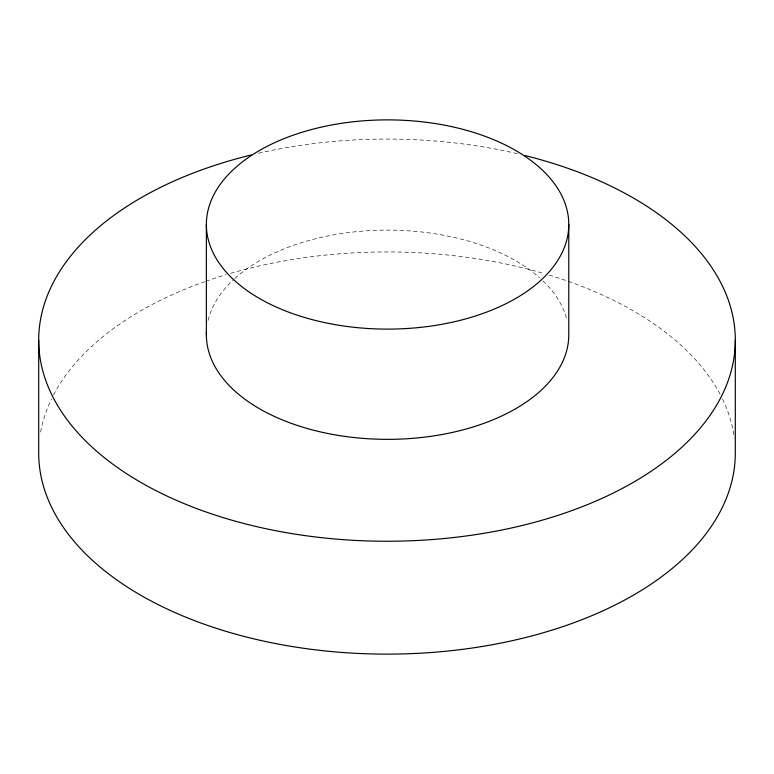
<?xml version="1.0" encoding="UTF-8"?>
<svg xmlns="http://www.w3.org/2000/svg" width="774" height="774" viewBox="0 0 774 774"><rect width="100%" height="100%" fill="white"/><g stroke="black" fill="none" stroke-linecap="round" stroke-linejoin="round"><path stroke-width="0.58" stroke-dasharray="3.87 2.9" d="M40.606 432.047A348.3 201.085 0 0 1 51.519 398.978M53.541 394.963A348.3 201.085 0 0 1 204.607 281.717M205.778 281.31A348.3 201.085 0 0 1 226.085 274.693M230.594 273.357A348.3 201.085 0 0 1 544.538 273.686M549.037 275.031A348.3 201.085 0 0 1 720.459 394.963M722.481 398.978A348.3 201.085 0 0 1 734.313 437.891M258.429 153.271A348.3 201.085 0 0 1 519.112 154.094M208.061 320.484A181.203 104.616 0 0 1 233.883 279.317M234.725 278.543A181.203 104.616 0 0 1 539.575 277.779M542.913 280.865A181.203 104.616 0 0 1 567.1 320.484"/><path stroke-width="1.16" d="M735.3 340.163L735.3 453.032A348.3 201.085 0 0 1 387 654.127A348.3 201.085 0 0 1 38.7 453.032L38.7 340.163M568.784 224.499A181.203 104.616 0 0 1 296.974 315.095A181.203 104.616 0 0 1 296.974 133.892A181.203 104.616 0 0 1 568.784 224.499L568.784 334.736A181.203 104.616 0 0 1 384.504 439.332A181.203 104.616 0 0 1 206.474 331.185M206.377 224.499L206.377 334.736M524.985 155.526A348.3 201.085 0 0 1 661.77 463.742A348.3 201.085 0 0 1 110.672 462.571A348.3 201.085 0 0 1 251.366 154.945"/></g></svg>
